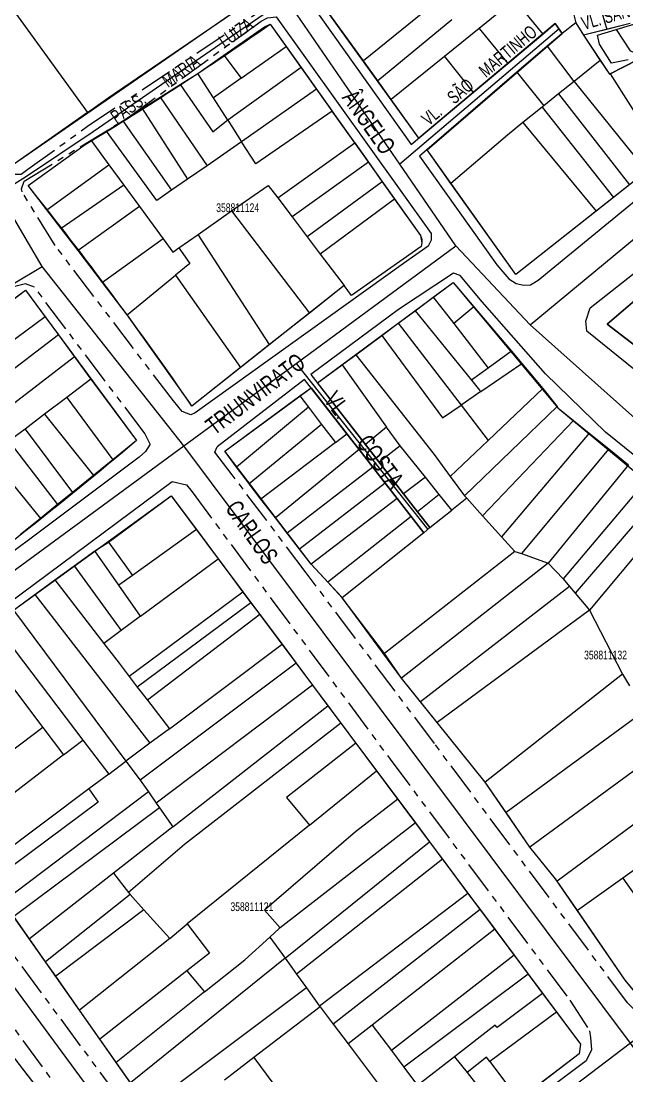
# Model space of a CAD drawing. Extents: x 199219 to 200475, y 4837288 to 4839440.
# Drawn here: x 200069.4 to 200207.8, y 4838220.3 to 4838461.3 of the extents above; entities that cross this region are included whole.
import ezdxf

# ---------------------------------------------------------------- set-up
doc = ezdxf.new("R2010")
doc.units = 0
doc.header["$LTSCALE"] = 3
doc.header["$MEASUREMENT"] = 0
doc.linetypes.add('PHANTOMX2', pattern=[5, 2.5, -0.5, 0.5, -0.5, 0.5, -0.5])
for name, color, linetype in [('CD_MALHA_LOTES', 40, 'CONTINUOUS'), ('CD_TXT_QUADRA', 7, 'CONTINUOUS'), ('RU-QUADRAS', 210, 'CONTINUOUS'), ('SV-EIXO-RUA-N-PAV', 6, 'CONTINUOUS'), ('SV-EIXO-RUA-PAV', 20, 'CONTINUOUS'), ('SV-RUA-NAO-PAV-S-GUIA-C-GUIA', 7, 'PHANTOMX2'), ('SV-RUA-PAVIM-S-GUIA-C-GUIA', 7, 'CONTINUOUS'), ('SV-TXT-RUA-N-PAV-S-GUIA-C-GUIA', 7, 'CONTINUOUS'), ('SV-TXT-RUA-PAV-S-GUIA-C-GUIA', 7, 'CONTINUOUS')]:
    doc.layers.add(name, color=color, linetype=linetype)
doc.styles.add('3588-11-2D_TXT$0$ARIAL', font='ARIAL.TTF')
doc.styles.add('ARIAL', font='ARIAL.TTF')

msp = doc.modelspace()

# ---------------------------------------------------------------- linework, layer by layer
at = {"layer": 'CD_MALHA_LOTES', "linetype": 'Continuous'}
for p, q in [((200147.66, 4838452.15), (200108.75, 4838505.98)), ((200057.78, 4838477.44), (200084.57, 4838440.37)), ((200197.99, 4838477.54), (200203.23, 4838459.37)), ((200192.86, 4838474.05), (200196.15, 4838460.9)), ((200164.75, 4838466.11), (200147.66, 4838452.15)), ((200182.21, 4838466.14), (200188.61, 4838458.28)), ((200089.33, 4838443.73), (200121.16, 4838465.43)), ((200178.51, 4838463.16), (200174.05, 4838459.56)), ((200167.85, 4838461.56), (200150.92, 4838447.65)), ((200196.15, 4838460.9), (200193.04, 4838458.46)), ((200196.15, 4838460.9), (200197.9, 4838458.04)), ((200208.62, 4838460.71), (200203.23, 4838459.37)), ((200115.73, 4838453.48), (200125.02, 4838459.97)), ((200125.02, 4838459.97), (200126.35, 4838460.56)), ((200126.35, 4838460.56), (200129.96, 4838455.48)), ((200174.05, 4838459.56), (200166.16, 4838453.2)), ((200174.05, 4838459.56), (200180.64, 4838451.6)), ((200191.48, 4838460.69), (200188.61, 4838458.28)), ((200189.63, 4838455.52), (200193.04, 4838458.46)), ((200193.04, 4838458.46), (200191.48, 4838460.69)), ((200203.23, 4838459.37), (200197.9, 4838458.04)), ((200188.61, 4838458.28), (200180.64, 4838451.6)), ((200197.9, 4838458.04), (200201.75, 4838452.29)), ((200109.78, 4838449.32), (200115.73, 4838453.48)), ((200115.73, 4838453.48), (200119.7, 4838448.23)), ((200119.7, 4838448.23), (200129.96, 4838455.48)), ((200129.96, 4838455.48), (200133.39, 4838450.66)), ((200182.72, 4838449.57), (200189.63, 4838455.52)), ((200189.63, 4838455.52), (200195.73, 4838447.44)), ((200150.92, 4838447.65), (200147.66, 4838452.15)), ((200166.16, 4838453.2), (200154, 4838443.38)), ((200166.16, 4838453.2), (200172.69, 4838444.94)), ((200180.64, 4838451.6), (200172.69, 4838444.94)), ((200201.75, 4838452.29), (200195.81, 4838447.5)), ((200201.75, 4838452.29), (200203.86, 4838449.14)), ((200210.23, 4838452.41), (200204.05, 4838449.24)), ((200105.76, 4838446.78), (200109.78, 4838449.32)), ((200113.35, 4838443.75), (200109.78, 4838449.32)), ((200133.39, 4838450.66), (200116.62, 4838438.65)), ((200133.39, 4838450.66), (200136.9, 4838445.71)), ((200162.16, 4838431.89), (200182.72, 4838449.57)), ((200182.72, 4838449.57), (200188.86, 4838441.9)), ((200203.86, 4838449.14), (200204.05, 4838449.24)), ((200204.05, 4838449.24), (200216.18, 4838429.95)), ((200101.16, 4838443.87), (200105.76, 4838446.78)), ((200105.76, 4838446.78), (200113.19, 4838435.97)), ((200119.7, 4838448.23), (200113.35, 4838443.75)), ((200154, 4838443.38), (200150.92, 4838447.65)), ((200195.81, 4838447.5), (200192.22, 4838444.61)), ((200195.81, 4838447.5), (200195.73, 4838447.44)), ((200195.81, 4838447.5), (200212.36, 4838426.94)), ((200097.06, 4838441.29), (200101.16, 4838443.87)), ((200101.16, 4838443.87), (200111.89, 4838428.23)), ((200136.9, 4838445.71), (200119.8, 4838433.69)), ((200136.9, 4838445.71), (200140.5, 4838440.66)), ((200172.69, 4838444.94), (200160.28, 4838434.54)), ((200192.22, 4838444.61), (200188.86, 4838441.9)), ((200192.22, 4838444.61), (200208.45, 4838423.86)), ((200084.57, 4838440.37), (200089.33, 4838443.73)), ((200116.62, 4838438.65), (200113.35, 4838443.75)), ((200160.28, 4838434.54), (200154, 4838443.38)), ((200188.51, 4838441.62), (200184.09, 4838438.06)), ((200188.86, 4838441.9), (200188.51, 4838441.62)), ((200188.51, 4838441.62), (200204.75, 4838420.94)), ((200084.57, 4838440.37), (200067.89, 4838428.62)), ((200092.63, 4838438.49), (200097.06, 4838441.29)), ((200097.06, 4838441.29), (200107.39, 4838425.12)), ((200140.5, 4838440.66), (200123.01, 4838428.68)), ((200145.64, 4838433.43), (200140.5, 4838440.66)), ((200260.28, 4838441.1), (200203.36, 4838392.03)), ((200088.91, 4838436.14), (200092.63, 4838438.49)), ((200092.63, 4838438.49), (200103.8, 4838422.65)), ((200113.19, 4838435.97), (200116.36, 4838438.46)), ((200116.36, 4838438.46), (200116.62, 4838438.65)), ((200116.62, 4838438.65), (200119.8, 4838433.69)), ((200184.09, 4838438.06), (200180.56, 4838435.22)), ((200184.09, 4838438.06), (200200.83, 4838417.85)), ((200088.91, 4838436.14), (200085.42, 4838433.95)), ((200100.4, 4838420.3), (200088.91, 4838436.14)), ((200180.56, 4838435.22), (200167.63, 4838424.19)), ((200071.04, 4838423.67), (200084.07, 4838433.09)), ((200084.07, 4838433.09), (200085.42, 4838433.95)), ((200085.42, 4838433.95), (200089.46, 4838428.43)), ((200119.55, 4838433.51), (200111.89, 4838428.23)), ((200119.8, 4838433.69), (200119.55, 4838433.51)), ((200123.01, 4838428.68), (200119.8, 4838433.69)), ((200128.04, 4838420.86), (200145.64, 4838433.43)), ((200145.64, 4838433.43), (200148.76, 4838429.04)), ((200167.63, 4838424.19), (200162.16, 4838431.89)), ((200075.28, 4838418.14), (200089.46, 4838428.43)), ((200089.46, 4838428.43), (200092.85, 4838423.8)), ((200111.89, 4838428.23), (200107.39, 4838425.12)), ((200148.76, 4838429.04), (200131.31, 4838416.55)), ((200148.76, 4838429.04), (200151.93, 4838424.58)), ((200107.39, 4838425.12), (200103.8, 4838422.65)), ((200151.93, 4838424.58), (200134.78, 4838411.96)), ((200151.93, 4838424.58), (200154.75, 4838420.62)), ((200075.28, 4838418.14), (200071.04, 4838423.67)), ((200092.85, 4838423.8), (200078.53, 4838413.9)), ((200092.85, 4838423.8), (200096.43, 4838418.9)), ((200103.8, 4838422.65), (200100.4, 4838420.3)), ((200117.49, 4838417.89), (200125.87, 4838423.73)), ((200125.87, 4838423.73), (200128.04, 4838420.86)), ((200182.42, 4838403.35), (200167.63, 4838424.19)), ((200208.45, 4838423.86), (200204.75, 4838420.94)), ((200128.04, 4838420.86), (200131.31, 4838416.55)), ((200154.75, 4838420.62), (200137.78, 4838408)), ((200154.75, 4838420.62), (200160.7, 4838412.25)), ((200204.75, 4838420.94), (200200.83, 4838417.85)), ((200078.53, 4838413.9), (200075.28, 4838418.14)), ((200096.43, 4838418.9), (200082.41, 4838408.83)), ((200096.43, 4838418.9), (200101.84, 4838411.51)), ((200109.84, 4838412.55), (200117.49, 4838417.89)), ((200117.49, 4838417.89), (200135.28, 4838394.58)), ((200200.83, 4838417.85), (200182.42, 4838403.35)), ((200131.31, 4838416.55), (200134.78, 4838411.96)), ((200082.41, 4838408.83), (200078.53, 4838413.9)), ((200105.46, 4838409.49), (200109.84, 4838412.55)), ((200126.15, 4838387.35), (200109.84, 4838412.55)), ((200101.84, 4838411.51), (200087.99, 4838401.52)), ((200101.84, 4838411.51), (200104.04, 4838408.5)), ((200134.78, 4838411.96), (200137.78, 4838408)), ((200160.7, 4838412.25), (200160.99, 4838411.45)), ((200160.98, 4838410.6), (200160.83, 4838409.75)), ((200160.99, 4838411.45), (200160.98, 4838410.6)), ((200087.99, 4838401.52), (200082.41, 4838408.83)), ((200104.04, 4838408.5), (200105.46, 4838409.49)), ((200105.46, 4838409.49), (200107.94, 4838405.87)), ((200137.78, 4838408), (200143.19, 4838400.85)), ((200160.83, 4838409.75), (200144.93, 4838398.55)), ((200107.94, 4838405.87), (200104.69, 4838403.23)), ((200093.65, 4838394.13), (200104.69, 4838403.23)), ((200104.69, 4838403.23), (200119.56, 4838382.14)), ((200093.65, 4838394.13), (200087.99, 4838401.52)), ((200143.19, 4838400.85), (200135.28, 4838394.58)), ((200144.93, 4838398.55), (200143.19, 4838400.85)), ((200163.59, 4838398.17), (200168.17, 4838401.56)), ((200168.17, 4838401.56), (200172.85, 4838396.02)), ((200051.15, 4838385.4), (200070.42, 4838399.77)), ((200070.42, 4838399.77), (200074.88, 4838393.71)), ((200159.47, 4838395.11), (200163.59, 4838398.17)), ((200163.59, 4838398.17), (200168.26, 4838392.15)), ((200172.85, 4838396.02), (200168.26, 4838392.15)), ((200172.85, 4838396.02), (200181.46, 4838385.84)), ((200074.88, 4838393.71), (200055.71, 4838379.47)), ((200074.88, 4838393.71), (200077.93, 4838389.56)), ((200107.95, 4838374.09), (200093.65, 4838394.13)), ((200135.28, 4838394.58), (200126.15, 4838387.35)), ((200155.6, 4838392.24), (200159.47, 4838395.11)), ((200159.47, 4838395.11), (200172.34, 4838379.23)), ((200151.81, 4838389.43), (200155.6, 4838392.24)), ((200155.6, 4838392.24), (200169.94, 4838373.53)), ((200168.26, 4838392.15), (200176.15, 4838381.99)), ((200203.36, 4838392.03), (200211.85, 4838385.51)), ((200077.93, 4838389.56), (200059.01, 4838375.18)), ((200077.93, 4838389.56), (200081.63, 4838384.54)), ((200145.9, 4838385.05), (200151.81, 4838389.43)), ((200151.81, 4838389.43), (200165.73, 4838370.6)), ((200126.15, 4838387.35), (200119.56, 4838382.14)), ((200081.63, 4838384.54), (200062.85, 4838370.2)), ((200081.63, 4838384.54), (200085.37, 4838379.46)), ((200143.18, 4838383.04), (200145.9, 4838385.05)), ((200145.9, 4838385.05), (200163.83, 4838362.27)), ((200181.46, 4838385.84), (200176.15, 4838381.99)), ((200181.46, 4838385.84), (200183.81, 4838383.06)), ((200119.56, 4838382.14), (200108.45, 4838373.31)), ((200137.15, 4838378.6), (200142.74, 4838382.71)), ((200142.74, 4838382.71), (200143.18, 4838383.04)), ((200142.74, 4838382.71), (200152.93, 4838368.5)), ((200176.15, 4838381.99), (200172.34, 4838379.23)), ((200174.45, 4838376.62), (200183.81, 4838383.06)), ((200183.81, 4838383.06), (200188.64, 4838377.35)), ((200085.37, 4838379.46), (200079.82, 4838375.27)), ((200085.37, 4838379.46), (200095.78, 4838365.44)), ((200172.34, 4838379.23), (200174.15, 4838376.99)), ((200133.12, 4838375.64), (200135.66, 4838377.51)), ((200135.66, 4838377.51), (200143.83, 4838366.99)), ((200148.08, 4838364.54), (200137.15, 4838378.6)), ((200174.45, 4838376.62), (200169.94, 4838373.53)), ((200174.15, 4838376.99), (200174.45, 4838376.62)), ((200176.1, 4838365.45), (200188.64, 4838377.35)), ((200188.64, 4838377.35), (200191.87, 4838373.21)), ((200079.82, 4838375.27), (200074.77, 4838371.45)), ((200079.82, 4838375.27), (200090.33, 4838361.02)), ((200108.45, 4838373.31), (200107.95, 4838374.09)), ((200115.94, 4838363), (200133.12, 4838375.64)), ((200133.12, 4838375.64), (200135.06, 4838373.09)), ((200135.06, 4838373.09), (200118.66, 4838359.39)), ((200135.06, 4838373.09), (200138.06, 4838369.15)), ((200165.73, 4838370.6), (200169.94, 4838373.53)), ((200169.94, 4838373.53), (200176.1, 4838365.45)), ((200191.87, 4838373.21), (200170.74, 4838352.81)), ((200191.87, 4838373.21), (200192.07, 4838372.94)), ((200192.07, 4838372.94), (200195.65, 4838370.04)), ((200074.77, 4838371.45), (200070.31, 4838368.07)), ((200074.77, 4838371.45), (200085.92, 4838357.46)), ((200138.06, 4838369.15), (200121.52, 4838355.58)), ((200138.06, 4838369.15), (200141.23, 4838365.01)), ((200195.65, 4838370.04), (200174.81, 4838348.23)), ((200195.65, 4838370.04), (200199.22, 4838367.15)), ((200070.31, 4838368.07), (200066.63, 4838365.29)), ((200070.31, 4838368.07), (200081.15, 4838353.6)), ((200141.23, 4838365.01), (200143.83, 4838366.99)), ((200143.83, 4838366.99), (200146.63, 4838363.39)), ((200152.93, 4838368.5), (200148.08, 4838364.54)), ((200156, 4838364.26), (200152.93, 4838368.5)), ((200199.22, 4838367.15), (200179.17, 4838343.44)), ((200199.22, 4838367.15), (200203.69, 4838363.52)), ((200058.89, 4838365.96), (200073.8, 4838347.65)), ((200066.63, 4838365.29), (200077.74, 4838350.84)), ((200095.78, 4838365.44), (200090.33, 4838361.02)), ((200141.23, 4838365.01), (200124.22, 4838352.07)), ((200151.19, 4838360.53), (200148.08, 4838364.54)), ((200176.1, 4838365.45), (200167.48, 4838357.27)), ((200118.66, 4838359.39), (200115.94, 4838363)), ((200146.63, 4838363.39), (200127.52, 4838347.78)), ((200146.63, 4838363.39), (200149.74, 4838359.4)), ((200156, 4838364.26), (200151.19, 4838360.53)), ((200161.78, 4838357.09), (200156, 4838364.26)), ((200163.83, 4838362.27), (200167.48, 4838357.27)), ((200203.69, 4838363.52), (200183.72, 4838339.61)), ((200203.69, 4838363.52), (200208.18, 4838359.87)), ((200090.33, 4838361.02), (200085.92, 4838357.46)), ((200156.81, 4838353.3), (200151.19, 4838360.53)), ((200208.18, 4838359.87), (200189.84, 4838337.47)), ((200085.92, 4838357.46), (200081.15, 4838353.6)), ((200121.43, 4838355.71), (200118.66, 4838359.39)), ((200149.74, 4838359.4), (200130.22, 4838344.26)), ((200149.74, 4838359.4), (200152.61, 4838355.7)), ((200167.48, 4838357.27), (200170.74, 4838352.81)), ((200121.52, 4838355.58), (200121.43, 4838355.71)), ((200124.22, 4838352.07), (200121.52, 4838355.58)), ((200152.61, 4838355.7), (200132.99, 4838340.66)), ((200152.61, 4838355.7), (200155.35, 4838352.19)), ((200161.78, 4838357.09), (200156.81, 4838353.3)), ((200164.94, 4838353.16), (200161.78, 4838357.09)), ((200212.31, 4838356.37), (200193.27, 4838333.85)), ((200081.15, 4838353.6), (200077.74, 4838350.84)), ((200089.35, 4838342.22), (200103.69, 4838352.82)), ((200103.69, 4838352.82), (200109.46, 4838345.11)), ((200160, 4838349.2), (200156.81, 4838353.3)), ((200164.94, 4838353.16), (200160, 4838349.2)), ((200167.84, 4838349.55), (200164.94, 4838353.16)), ((200170.74, 4838352.81), (200171.23, 4838352.25)), ((200215.67, 4838353.52), (200196.01, 4838330.58)), ((200077.74, 4838350.84), (200073.8, 4838347.65)), ((200127.52, 4838347.78), (200124.22, 4838352.07)), ((200155.35, 4838352.19), (200135.66, 4838337.19)), ((200155.35, 4838352.19), (200158.52, 4838348.11)), ((200171.23, 4838352.25), (200167.84, 4838349.55)), ((200171.23, 4838352.25), (200174.81, 4838348.23)), ((200219.13, 4838350.45), (200199.26, 4838326.69)), ((200073.8, 4838347.65), (200069.28, 4838343.99)), ((200130.22, 4838344.26), (200127.52, 4838347.78)), ((200158.52, 4838348.11), (200139.47, 4838333.11)), ((200158.52, 4838348.11), (200161.4, 4838344.4)), ((200162.83, 4838345.55), (200160, 4838349.2)), ((200162.83, 4838345.55), (200167.84, 4838349.55)), ((200174.81, 4838348.23), (200179.17, 4838343.44)), ((200109.46, 4838345.11), (200094.84, 4838334.65)), ((200109.46, 4838345.11), (200114.43, 4838338.45)), ((200161.4, 4838344.4), (200162.83, 4838345.55)), ((200132.99, 4838340.66), (200130.22, 4838344.26)), ((200161.4, 4838344.4), (200142.79, 4838329.55)), ((200179.17, 4838343.44), (200182.22, 4838340.09)), ((200081.51, 4838336.82), (200086.24, 4838340.28)), ((200086.24, 4838340.28), (200089.35, 4838342.22)), ((200091.75, 4838332.43), (200086.24, 4838340.28)), ((200089.35, 4838342.22), (200094.84, 4838334.65)), ((200135.66, 4838337.19), (200132.99, 4838340.66)), ((200099.89, 4838327.7), (200114.43, 4838338.45)), ((200114.43, 4838338.45), (200117.81, 4838333.93)), ((200182.22, 4838340.09), (200152.48, 4838316.8)), ((200182.22, 4838340.09), (200183.72, 4838339.61)), ((200183.72, 4838339.61), (200189.84, 4838337.47)), ((200077.12, 4838333.61), (200081.51, 4838336.82)), ((200081.51, 4838336.82), (200092.24, 4838322.05)), ((200139.47, 4838333.11), (200135.66, 4838337.19)), ((200189.84, 4838337.47), (200156.33, 4838311.14)), ((200189.84, 4838337.47), (200193.27, 4838333.85)), ((200072.53, 4838330.26), (200077.12, 4838333.61)), ((200077.12, 4838333.61), (200088.28, 4838319.11)), ((200094.84, 4838334.65), (200091.75, 4838332.43)), ((200117.81, 4838333.93), (200120.1, 4838330.85)), ((200142.79, 4838329.55), (200139.47, 4838333.11)), ((200193.27, 4838333.85), (200194.71, 4838332.13)), ((200096.72, 4838325.36), (200091.75, 4838332.43)), ((200120.1, 4838330.85), (200094.1, 4838311.55)), ((200120.1, 4838330.85), (200121.93, 4838328.41)), ((200194.71, 4838332.13), (200160.66, 4838305.77)), ((200194.71, 4838332.13), (200196.01, 4838330.58)), ((200067.67, 4838326.69), (200072.53, 4838330.26)), ((200072.53, 4838330.26), (200098.81, 4838296.29)), ((200121.93, 4838328.41), (200095.95, 4838309.15)), ((200121.93, 4838328.41), (200123.95, 4838325.71)), ((200152.48, 4838316.8), (200142.79, 4838329.55)), ((200196.01, 4838330.58), (200199.26, 4838326.69)), ((200067.67, 4838326.69), (200093.35, 4838292.2)), ((200096.72, 4838325.36), (200099.89, 4838327.7)), ((200199.26, 4838326.69), (200164.45, 4838301.07)), ((200199.26, 4838326.69), (200206.82, 4838312.12)), ((200063.22, 4838323.73), (200083.49, 4838297.04)), ((200096.72, 4838325.36), (200092.24, 4838322.05)), ((200123.95, 4838325.71), (200098.25, 4838306.15)), ((200123.95, 4838325.71), (200129.03, 4838318.9)), ((200092.24, 4838322.05), (200088.28, 4838319.11)), ((200088.28, 4838319.11), (200091.78, 4838314.57)), ((200103.28, 4838299.63), (200129.03, 4838318.9)), ((200129.03, 4838318.9), (200132.27, 4838314.57)), ((200156.33, 4838311.14), (200152.48, 4838316.8)), ((200091.78, 4838314.57), (200094.1, 4838311.55)), ((200132.27, 4838314.57), (200096.58, 4838287.86)), ((200132.27, 4838314.57), (200135.97, 4838309.61)), ((200094.1, 4838311.55), (200095.95, 4838309.15)), ((200206.82, 4838312.12), (200175.48, 4838287.39)), ((200206.82, 4838312.12), (200208.46, 4838309.4)), ((200066.74, 4838310.05), (200074.37, 4838299.91)), ((200095.95, 4838309.15), (200098.25, 4838306.15)), ((200135.97, 4838309.61), (200100.3, 4838282.65)), ((200135.97, 4838309.61), (200139.51, 4838304.87)), ((200160.66, 4838305.77), (200156.33, 4838311.14)), ((200098.25, 4838306.15), (200103.28, 4838299.63)), ((200104.04, 4838277.18), (200139.51, 4838304.87)), ((200139.51, 4838304.87), (200142.47, 4838300.91)), ((200164.45, 4838301.07), (200160.66, 4838305.77)), ((200211.91, 4838303.68), (200180.24, 4838280.5)), ((200074.37, 4838299.91), (200050.19, 4838281.71)), ((200074.37, 4838299.91), (200079.07, 4838293.66)), ((200103.28, 4838299.63), (200098.81, 4838296.29)), ((200142.47, 4838300.91), (200106.77, 4838273.21)), ((200142.47, 4838300.91), (200145.88, 4838296.34)), ((200175.48, 4838287.39), (200164.45, 4838301.07)), ((200079.07, 4838293.66), (200083.49, 4838297.04)), ((200083.49, 4838297.04), (200089.41, 4838289.25)), ((200098.81, 4838296.29), (200093.35, 4838292.2)), ((200145.88, 4838296.34), (200130.05, 4838283.95)), ((200145.88, 4838296.34), (200150.64, 4838289.97)), ((200216.85, 4838295.48), (200185.69, 4838272.6)), ((200079.07, 4838293.66), (200054.81, 4838275.12)), ((200089.41, 4838289.25), (200093.35, 4838292.2)), ((200093.35, 4838292.2), (200096.58, 4838287.86)), ((200135.27, 4838277.56), (200150.64, 4838289.97)), ((200150.64, 4838289.97), (200155.46, 4838283.52)), ((200089.41, 4838289.25), (200084.87, 4838285.86)), ((200096.58, 4838287.86), (200098.54, 4838285.23)), ((200180.24, 4838280.5), (200175.48, 4838287.39)), ((200084.87, 4838285.86), (200060.22, 4838267.41)), ((200098.54, 4838285.23), (200065.34, 4838260.12)), ((200084.87, 4838285.86), (200087.02, 4838282.87)), ((200098.54, 4838285.23), (200100.3, 4838282.65)), ((200221.95, 4838287.08), (200191.87, 4838264.8)), ((200087.02, 4838282.87), (200062.3, 4838264.45)), ((200100.3, 4838282.65), (200101.06, 4838281.54)), ((200130.05, 4838283.95), (200135.27, 4838277.56)), ((200155.46, 4838283.52), (200145.82, 4838276.1)), ((200155.46, 4838283.52), (200159.5, 4838278.11)), ((200101.06, 4838281.54), (200067.74, 4838256.7)), ((200101.06, 4838281.54), (200104.04, 4838277.18)), ((200185.69, 4838272.6), (200180.24, 4838280.5)), ((200159.5, 4838278.11), (200128.6, 4838254.15)), ((200159.5, 4838278.11), (200162.72, 4838273.79)), ((200104.04, 4838277.18), (200090.54, 4838266.65)), ((200135.27, 4838277.56), (200107.34, 4838255.03)), ((200145.82, 4838276.1), (200124.99, 4838258.18)), ((200106.77, 4838273.21), (200093.92, 4838262.19)), ((200129.73, 4838247.21), (200162.72, 4838273.79)), ((200162.72, 4838273.79), (200165.7, 4838269.8)), ((200191.53, 4838265.3), (200185.69, 4838272.6)), ((200216.53, 4838272.36), (200206.92, 4838265.5)), ((200165.7, 4838269.8), (200132.35, 4838243.59)), ((200165.7, 4838269.8), (200171.52, 4838262.01)), ((200090.54, 4838266.65), (200071.3, 4838251.62)), ((200090.54, 4838266.65), (200093.92, 4838262.19)), ((200191.87, 4838264.8), (200191.53, 4838265.3)), ((200196.52, 4838258.07), (200191.87, 4838264.8)), ((200206.92, 4838265.5), (200196.52, 4838258.07)), ((200206.92, 4838265.5), (200221.49, 4838244.61)), ((200094.34, 4838261.74), (200075, 4838246.35)), ((200093.92, 4838262.19), (200094.34, 4838261.74)), ((200094.34, 4838261.74), (200097.48, 4838258.24)), ((200171.52, 4838262.01), (200137.62, 4838236.28)), ((200171.52, 4838262.01), (200174.29, 4838258.3)), ((200071.3, 4838251.62), (200067.74, 4838256.7)), ((200097.48, 4838258.24), (200077.3, 4838243.07)), ((200097.48, 4838258.24), (200103.39, 4838251.68)), ((200124.99, 4838258.18), (200128.6, 4838254.15)), ((200174.29, 4838258.3), (200140.72, 4838232.16)), ((200174.29, 4838258.3), (200177.65, 4838253.8)), ((200207.46, 4838242.2), (200196.52, 4838258.07)), ((200103.39, 4838251.68), (200107.34, 4838255.03)), ((200107.34, 4838255.03), (200112.46, 4838248.36)), ((200128.36, 4838253.96), (200126.25, 4838252.04)), ((200128.6, 4838254.15), (200128.36, 4838253.96)), ((200177.65, 4838253.8), (200149.66, 4838231.94)), ((200177.65, 4838253.8), (200182.06, 4838247.89)), ((200075, 4838246.35), (200071.3, 4838251.62)), ((200103.39, 4838251.68), (200082.74, 4838235.32)), ((200120.52, 4838246.82), (200126.25, 4838252.04)), ((200126.25, 4838252.04), (200129.73, 4838247.21)), ((200077.3, 4838243.07), (200075, 4838246.35)), ((200129.73, 4838247.21), (200094.38, 4838218.73)), ((200112.46, 4838248.36), (200107.29, 4838244.31)), ((200111.31, 4838239.49), (200120.52, 4838246.82)), ((200129.73, 4838247.21), (200132.35, 4838243.59)), ((200182.06, 4838247.89), (200154.04, 4838226.09)), ((200182.06, 4838247.89), (200185.31, 4838243.54)), ((200107.29, 4838244.31), (200087.37, 4838228.72)), ((200107.29, 4838244.31), (200111.31, 4838239.49)), ((200082.74, 4838235.32), (200077.3, 4838243.07)), ((200132.35, 4838243.59), (200134.63, 4838240.43)), ((200185.31, 4838243.54), (200156.89, 4838222.29)), ((200185.31, 4838243.54), (200188.58, 4838239.16)), ((200208.7, 4838240.66), (200207.46, 4838242.2)), ((200111.31, 4838239.49), (200091.11, 4838223.4)), ((200134.63, 4838240.43), (200098.24, 4838213.22)), ((200134.63, 4838240.43), (200137.62, 4838236.28)), ((200188.58, 4838239.16), (200178.2, 4838231.41)), ((200188.58, 4838239.16), (200191.76, 4838234.91)), ((200057.87, 4838237.27), (200070.96, 4838220.3)), ((200087.37, 4838228.72), (200082.74, 4838235.32)), ((200137.73, 4838236.13), (200122.61, 4838224.5)), ((200137.62, 4838236.28), (200137.73, 4838236.13)), ((200137.73, 4838236.13), (200140.72, 4838232.16)), ((200191.76, 4838234.91), (200176.48, 4838223.61)), ((200191.76, 4838234.91), (200197.24, 4838227.58)), ((200140.72, 4838232.16), (200144.13, 4838227.62)), ((200149.66, 4838231.94), (200144.13, 4838227.62)), ((200149.66, 4838231.94), (200154.04, 4838226.09)), ((200177.75, 4838231.92), (200168.46, 4838224.7)), ((200178.2, 4838231.41), (200177.75, 4838231.92)), ((200091.11, 4838223.4), (200087.37, 4838228.72)), ((200144.13, 4838227.62), (200164.45, 4838200.61)), ((200197.24, 4838227.58), (200196.92, 4838225.35)), ((200154.04, 4838226.09), (200156.89, 4838222.29)), ((200168.46, 4838224.7), (200160, 4838218.14)), ((200168.46, 4838224.7), (200171.32, 4838221.06)), ((200175.73, 4838224.59), (200171.32, 4838221.06)), ((200176.48, 4838223.61), (200175.73, 4838224.59)), ((200196.92, 4838225.35), (200183.13, 4838214.85)), ((200094.38, 4838218.73), (200091.11, 4838223.4)), ((200122.61, 4838224.5), (200115.88, 4838219.33)), ((200122.61, 4838224.5), (200149.13, 4838188.94)), ((200156.89, 4838222.29), (200160, 4838218.14)), ((200176.48, 4838223.61), (200183.13, 4838214.85)), ((200171.32, 4838221.06), (200178.81, 4838211.55))]:
    msp.add_line(p, q, dxfattribs=at)
at = {"layer": 'RU-QUADRAS', "color": 6, "linetype": 'Continuous'}
msp.add_lwpolyline([(200219.62, 4838432.66), (200182.42, 4838403.35), (200162.16, 4838431.89), (200193.04, 4838458.46), (200191.48, 4838460.69), (200160.28, 4838434.54), (200108.75, 4838505.98), (200109.43, 4838509.23, 0.0228283925), (200139.9, 4838531), (200189.29, 4838471.86), (200192.86, 4838474.05, -0.0189852054), (200162.04, 4838512.67), (200160.9, 4838511.89), (200143.48, 4838533.75), (200161.42, 4838547.55), (200187.28, 4838516.65), (200188.5, 4838517.51), (200194.69, 4838510.47), (200192.79, 4838509.16), (200199.62, 4838501.14), (200201.47, 4838502.29), (200213.13, 4838487.84)], format="xyb", dxfattribs=at)
msp.add_lwpolyline([(200041.54, 4838465.14), (200067.6, 4838484.93), (200094.99, 4838504.42), (200121.78, 4838466.97), (200121.16, 4838465.43), (200067.89, 4838428.62)], close=True, dxfattribs=at)
for points in [[(200203.36, 4838392.03), (200305.7, 4838479.95), (200323.1, 4838456.84), (200335.27, 4838442.21), (200333.99, 4838440.92, -0.0499327051), (200349.05, 4838424.1), (200376.21, 4838389.55), (200375.79, 4838387.48), (200331.1, 4838336.78), (200295.19, 4838365.6), (200292.03, 4838362.34), (200326.69, 4838331.85), (200301.15, 4838303.32), (200299.1, 4838303.53, -0.0120168113), (200247.67, 4838345.72), (200252.52, 4838351.22), (200211.85, 4838385.51)], [(200071.04, 4838423.67), (200084.07, 4838433.09, 0.0164715203), (200126.35, 4838460.56), (200160.7, 4838412.25), (200160.98, 4838410.6), (200160.83, 4838409.75), (200144.93, 4838398.55), (200143.19, 4838400.85), (200108.45, 4838373.31, 0.0176579326)], [(200115.94, 4838363), (200135.66, 4838377.51), (200161.4, 4838344.4), (200162.83, 4838345.55), (200137.15, 4838378.6), (200168.17, 4838401.56), (200192.07, 4838372.94), (200226.81, 4838344.16), (200288.99, 4838294.23), (200213.66, 4838238.75, -0.2570869174), (200210.06, 4838239.08), (200207.46, 4838242.2), (200191.53, 4838265.3), (200185.69, 4838272.6), (200175.48, 4838287.39), (200156.33, 4838311.14), (200142.71, 4838329.66), (200135.66, 4838337.19)], [(200000.23, 4838347.27), (200032.91, 4838372.24), (200070.42, 4838399.77), (200095.78, 4838365.44, -0.0157058758), (200042.71, 4838323.61), (200030.53, 4838341.59), (200028.75, 4838340.16), (200041.02, 4838322.32), (200028.57, 4838312.89, -0.2909149301), (200024.83, 4838314.12), (200015.17, 4838329.27)], [(200034.63, 4838303.62, -0.0238160249), (200067.66, 4838326.7), (200103.69, 4838352.82), (200197.24, 4838227.58), (200196.92, 4838225.35), (200127.18, 4838172.2)]]:
    msp.add_lwpolyline(points, format="xyb", close=True, dxfattribs=at)
for points in [[(200208.62, 4838460.71), (200197.9, 4838458.04), (200203.86, 4838449.14), (200210.23, 4838452.41)], [(199974.35, 4838217.08), (199957.84, 4838237.84), (199956.57, 4838240.83), (199957.69, 4838242.72), (199969.58, 4838251.52), (199972.16, 4838248.2), (199997.33, 4838266.62), (200012.35, 4838245.05), (199999.71, 4838236.58), (200000.59, 4838235.34), (200024.25, 4838251.47), (200023.47, 4838252.57), (200013.58, 4838245.88), (199998.51, 4838267.49), (200007.57, 4838274.2), (200006.35, 4838275.83), (200017.12, 4838283.43), (200016.53, 4838284.16), (200021.78, 4838288.09), (200047.43, 4838251.3), (200057.87, 4838237.27), (200114.68, 4838163.67)]]:
    msp.add_lwpolyline(points, dxfattribs=at)
at = {"layer": 'SV-EIXO-RUA-N-PAV'}
for points in [[(200294.37, 4838110.85), (200264.82, 4838150.58), (200249.91, 4838170.63), (200208.68, 4838227.81), (200106.55, 4838364.21), (200074.23, 4838405.24), (200064.85, 4838421.21), (200064.26, 4838421.91), (200029.76, 4838467.67), (200000, 4838506.627686)], [(200064.26, 4838421.91), (200070.39, 4838425.71), (200085.86, 4838436.03), (200116.03, 4838456.85), (200129.94, 4838466.39)], [(200218.93, 4838039.92), (200124.43, 4838163.78), (200022.29, 4838302.39)]]:
    msp.add_lwpolyline(points, dxfattribs=at)
at = {"layer": 'SV-EIXO-RUA-PAV'}
for points in [[(200339.55, 4838256.34), (200298.54, 4838295.1), (200241.12, 4838341.33), (200215.3, 4838365.53), (200185.72, 4838391.89), (200168.77, 4838409.91), (200155.92, 4838428.6), (200129.94, 4838466.39), (200096.96, 4838514.71)], [(200185.72, 4838391.89), (200228.1, 4838426.93), (200305.54, 4838490.95)], [(200192.34, 4838459.46), (200155.92, 4838428.6)], [(200205.41, 4838459.34), (200208.55, 4838454.48), (200210.38, 4838453.79), (200223.05, 4838436.08), (200228.1, 4838426.93)], [(200000, 4838284.349365), (200022.29, 4838302.39), (200044.84, 4838318.94), (200106.55, 4838364.21), (200132.23, 4838383.07), (200168.77, 4838409.91)], [(200000, 4838351.960938), (200029.41, 4838373.38), (200067.61, 4838401.24), (200074.23, 4838405.24)], [(200384.71, 4838390.12), (200372.9, 4838375.66), (200331.24, 4838330.54), (200298.54, 4838295.1), (200273.16, 4838276.5), (200208.68, 4838227.81), (200124.43, 4838163.78), (200076.33, 4838127.77), (200048, 4838106.23), (200021.88, 4838085.28), (200000, 4838067.480225)], [(200132.23, 4838383.07), (200162.31, 4838345.13)]]:
    msp.add_lwpolyline(points, dxfattribs=at)
at = {"layer": 'SV-RUA-NAO-PAV-S-GUIA-C-GUIA'}
for points in [[(200038.7, 4838463.99), (200063.43, 4838431.06), (200066.04, 4838426.79), (200067.54, 4838426.32), (200069.44, 4838426.28), (200070.95, 4838427.43), (200084.6, 4838437.25), (200123.97, 4838463.56), (200125.17, 4838465.6), (200125.5, 4838467.22), (200125.17, 4838468.6)], [(200109.14, 4838371.78), (200108.18, 4838371.31), (200106.24, 4838372.08), (200104.21, 4838374.52), (200077.18, 4838409.99), (200069.63, 4838422.23), (200069.51, 4838422.96), (200070.1, 4838424.68), (200093.95, 4838439.32), (200124.23, 4838461.25)], [(200098.88, 4838364.61), (200097.67, 4838367.05), (200072.45, 4838400.48)], [(200211.53, 4838235.09), (200209.48, 4838235.51), (200207.99, 4838236.99), (200163.86, 4838296.23), (200134.58, 4838335.2), (200117.62, 4838357.64), (200113.69, 4838362.79), (200114.17, 4838364.04)], [(200108.46, 4838353.73), (200153.73, 4838292.64), (200194.77, 4838237.65), (200199.31, 4838230.64), (200199.5, 4838229.08), (200199.73, 4838226.29), (200198.51, 4838223.79)], [(200128.64, 4838171.41), (200126.79, 4838170.83), (200124.7, 4838171.7), (200121.2, 4838175.3), (200100.81, 4838203.09), (200044.24, 4838279.66), (200032.53, 4838296), (200031.14, 4838298.6), (200031.23, 4838302.09)], [(200115.06, 4838166.7), (200109.79, 4838174.02), (200024.33, 4838290.49)]]:
    msp.add_lwpolyline(points, dxfattribs=at)
at = {"layer": 'SV-RUA-PAVIM-S-GUIA-C-GUIA'}
for points in [[(200107.12, 4838505.4), (200158.57, 4838433.09), (200172.69, 4838444.94), (200180.64, 4838451.6), (200188.61, 4838458.28), (200191.48, 4838460.69), (200193.04, 4838458.46), (200189.63, 4838455.52), (200182.72, 4838449.57), (200160.46, 4838430.42), (200178.12, 4838405.61), (200180.82, 4838402.37), (200182.51, 4838401.33), (200184.25, 4838400.96), (200185.78, 4838400.98), (200187.54, 4838402.11), (200223.52, 4838431.53)], [(200124.23, 4838461.25), (200125.71, 4838462.04), (200127.69, 4838462.2), (200163.08, 4838412.76), (200163.14, 4838411.23), (200162.45, 4838409.86), (200156.77, 4838405.88), (200109.14, 4838371.78)], [(200208.11, 4838452.41), (200204.34, 4838451.66), (200201.61, 4838456.01), (200201.1, 4838458.05), (200215.47, 4838462.35)], [(200247.19, 4838351.23), (200198.72, 4838390.42), (200198.49, 4838392.72), (200199.41, 4838395.77), (200233.51, 4838422.55)], [(200220.66, 4838353.06), (200202.97, 4838367.33), (200189.26, 4838380.69), (200174.77, 4838397.16), (200169.77, 4838403.18), (200168.18, 4838403.65), (200155.68, 4838395.36), (200135.63, 4838380.56), (200148.08, 4838364.54), (200151.19, 4838360.53), (200156.81, 4838353.3), (200160, 4838349.2), (200162.83, 4838345.55), (200161.4, 4838344.4), (200158.52, 4838348.11), (200155.35, 4838352.19), (200152.61, 4838355.7), (200149.74, 4838359.4), (200146.63, 4838363.39), (200143.83, 4838366.99), (200134.16, 4838379.43), (200114.17, 4838364.04)], [(200072.45, 4838400.48), (200070.43, 4838401.27), (200067.98, 4838400.67), (200000.35, 4838350.02), (200000, 4838349.664268)], [(200098.88, 4838364.61), (200097.83, 4838362.93), (200096.4, 4838361.66), (200043.65, 4838322.23), (200040.54, 4838326.82), (200038.28, 4838330.15), (200036.22, 4838333.2), (200034.36, 4838335.93), (200032.78, 4838338.27), (200030.53, 4838341.59), (200028.75, 4838340.16), (200030.79, 4838337.19), (200032.88, 4838334.16), (200034.87, 4838331.26), (200037.35, 4838327.65), (200041.95, 4838320.96), (200029.01, 4838311.29), (200026.05, 4838310.83), (200023.38, 4838311.13), (200021.49, 4838312.35), (200004.63, 4838334.73), (200000, 4838340.49)], [(200031.23, 4838302.09), (200103.89, 4838356.13), (200107.19, 4838355.3), (200108.46, 4838353.73)], [(200198.51, 4838223.79), (200128.64, 4838171.41)]]:
    msp.add_lwpolyline(points, dxfattribs=at)

# ---------------------------------------------------------------- texts
at = {"layer": 'CD_TXT_QUADRA', "linetype": 'Continuous', "style": 'ARIAL', "width": 0.7}
for s, p in [('358811124', (200114, 4838417.63)), ('358811132', (200198.06, 4838315.46)), ('358811121', (200117.24, 4838257.97))]:
    msp.add_text(s, height=2, dxfattribs=at).set_placement(p)
at = {"layer": 'SV-TXT-RUA-N-PAV-S-GUIA-C-GUIA', "width": 0.7}
for s, height, rotation, style, p in [('PASS.       MARIA        LUIZA', 3, 35, 'ARIAL', (200091.21, 4838437.74)), ('VL.      COSTA', 4, 307.11255013, '3588-11-2D_TXT$0$ARIAL', (200138.383131, 4838374.710512)), ('CARLOS', 4, 305, 'ARIAL', (200115.886225, 4838349.965196))]:
    msp.add_text(s, height=height, rotation=rotation, dxfattribs=dict(at, style=style)).set_placement(p)
at = {"layer": 'SV-TXT-RUA-PAV-S-GUIA-C-GUIA', "style": 'ARIAL', "width": 0.7}
for s, height, rotation, p in [('VL. SANTA  RITA', 3, 16, (200197.97, 4838459.2)), ('VL.    SÃO    MARTINHO', 3, 40, (200162.5, 4838437.2)), ('ÂNGELO', 4, 305, (200142.59, 4838443.76)), ('TRIUNVIRATO', 4, 37, (200113.546563, 4838366.542759))]:
    msp.add_text(s, height=height, rotation=rotation, dxfattribs=at).set_placement(p)

doc.saveas('drawing.dxf')
